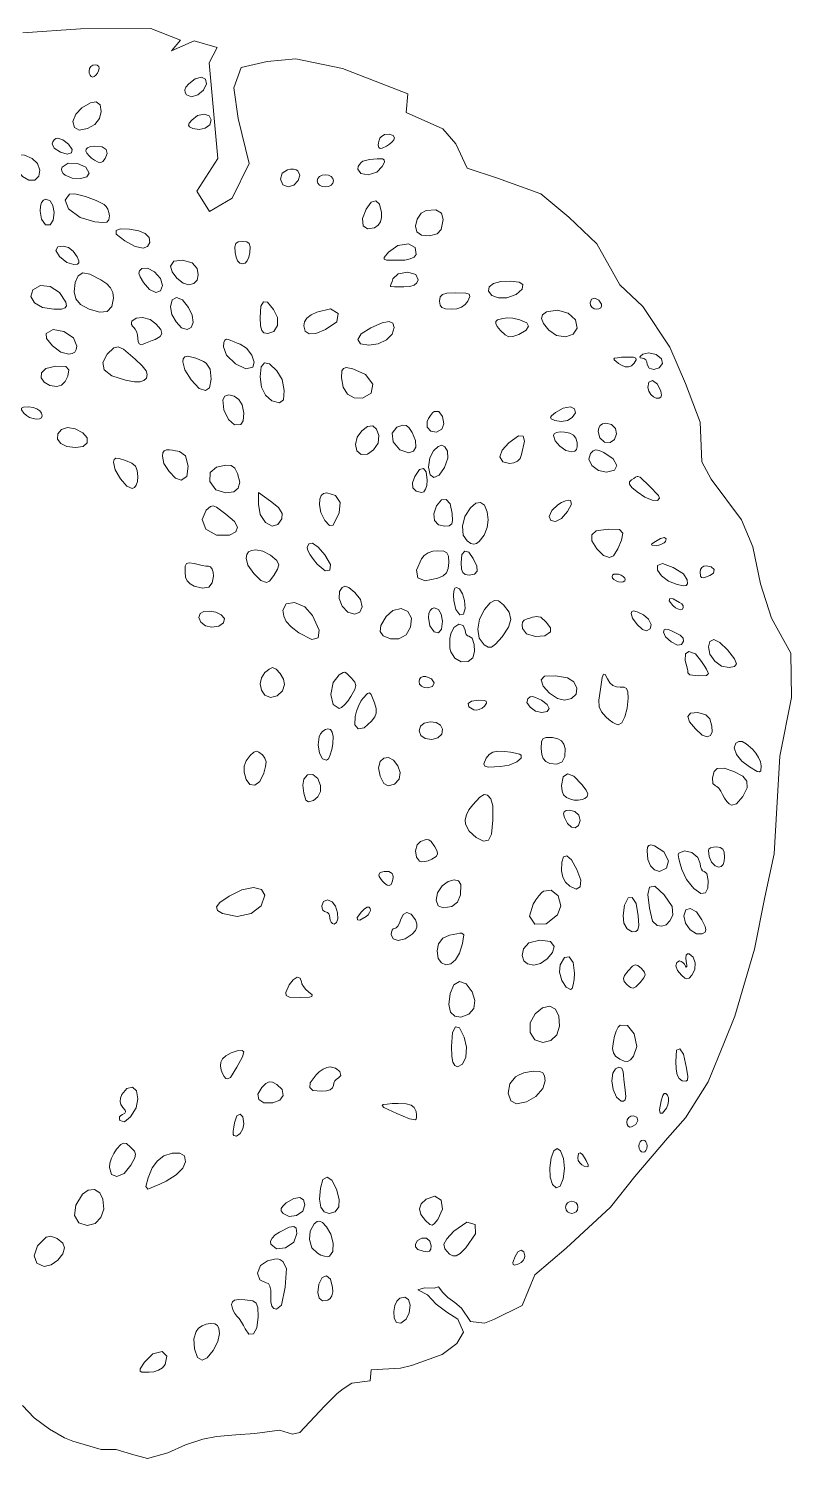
# Model space of a CAD drawing. Header units: millimetres. Extents: x -63086 to 144078, y -129912 to 13382.
# Drawn here: x 56628 to 57164, y -56155 to -55151 of the extents above; entities that cross this region are included whole.
import ezdxf

# ---------------------------------------------------------------- set-up
doc = ezdxf.new("R2010")
doc.units = ezdxf.units.MM
doc.layers.get('0').update_dxf_attribs({"lineweight": 0})
doc.layers.add('観葉植物', color=92, linetype='Continuous', lineweight=9)

# ---------------------------------------------------------------- blocks, each defined once
blk = doc.blocks.new('樹木平面（CAD素材.com）1adba2d6')
at = {"color": 0, "linetype": 'ByBlock', "lineweight": -2}
blk.add_lwpolyline([(-49.3, 513.3), (-8.7, 516), (40.5, 516.2), (61.4, 508.1), (55, 500.7), (71, 507.7), (87.1, 502.9), (81.6, 492.2), (87.6, 425.1), (72.8, 402), (81.8, 387.7), (97.8, 397.1), (109.7, 421.4), (101.9, 453), (98.8, 474.6), (104.1, 488.9), (122.2, 493.1), (142.3, 494.9), (175.2, 488.3), (220.9, 470.5), (219.8, 457.2), (245.6, 445.8), (254.8, 435.4), (262.7, 418.2), (283.9, 411.2), (314.3, 400.3), (334.1, 383.7), (353.6, 365), (369.8, 336.4), (385.9, 321.1), (404.9, 292.4), (416, 267), (426.3, 239.8), (427.5, 211.9), (433.9, 199.8), (455.3, 171.3), (463.3, 152.4), (468.6, 126.3), (476.4, 102.2), (489.8, 77.6), (490.3, 46.5), (482.1, 5.3), (478.3, -63.3), (471.7, -93.7), (464.3, -130.3), (450.5, -177.4), (443.4, -195.3), (431.9, -223.3), (415.9, -248.6), (403.3, -262.9), (380.4, -290), (363.3, -311.5), (332.1, -340.3), (310.2, -359), (301.2, -380.4), (281.8, -390.2), (274.8, -392.9), (265.1, -391.7), (258.7, -382.4), (253.9, -378.4), (249, -374.9), (245.7, -371.4), (242.6, -367.3), (239.5, -368.3), (232.8, -368.1), (228, -369.4), (234.8, -372.9), (240.8, -379.6), (248.5, -385.2), (256.1, -390.1), (260.1, -399.1), (255.5, -407.1), (245.1, -414.8), (223.5, -422.7), (215.9, -424.4), (195.3, -425.6), (194.6, -433.5), (181.6, -435.1), (175.5, -438.9), (171.3, -442.4), (162.6, -451.1), (145.2, -469.6), (140.1, -470.8), (131, -468.1), (113.5, -470.3), (100.3, -471.2), (86.6, -472.5), (77, -474.3), (64.9, -478.3), (52.5, -484), (38.3, -487.9), (26.9, -484.8), (16.3, -481.6), (5.8, -481.7), (-14.2, -475.7), (-20, -473.4), (-30.5, -467.4), (-41.4, -459.4), (-49.5, -450.6)], dxfattribs=at)
for points in [[(3.9, 486.5), (3.1, 484.9), (2, 483.5), (0.8, 482.5), (-0.3, 482.2), (-1.2, 482.5), (-2.1, 483.5), (-2.6, 484.9), (-2.8, 486.5), (-2.5, 488.1), (-1.6, 489.5), (-0.2, 490.5), (1.4, 490.8), (3, 490.5), (4, 489.6), (4.3, 488.3)], [(67.3, 477.5), (65.2, 475.2), (64.4, 473.2), (64.6, 471.4), (65.7, 469.7), (69.2, 468.3), (73.6, 469.6), (77.6, 473), (79.6, 477.5), (78.9, 480.7), (76.2, 482.1), (71.8, 480.9)], [(-7.9, 460.6), (-12.1, 456.2), (-14.1, 450.9), (-13.1, 446.8), (-9.8, 445), (-3.9, 446), (1.2, 448.8), (4.6, 453.1), (5.8, 458), (4.9, 462.6), (2.3, 464.7), (-1.8, 464.2)], [(69.3, 452), (67.4, 449.7), (67.1, 448.3), (67.8, 447.2), (70, 446.1), (74.5, 445.3), (78.8, 446.2), (81.9, 448.7), (83, 452.1), (81.5, 455), (78, 456.2), (73.3, 455.1)], [(202.2, 440.3), (201.4, 439.2), (200.8, 437.8), (200.4, 436.1), (200.3, 434.4), (200.6, 432.7), (201.5, 432), (203.1, 432.2), (206, 433.6), (208.2, 435), (210, 436.6), (211.3, 438.1), (211.7, 439.4), (210.7, 441.2), (208, 442.1), (204.7, 441.8)], [(-28.6, 435.2), (-27.2, 432.2), (-22.9, 429.4), (-18.1, 428), (-15.1, 429), (-14.7, 431.4), (-17.2, 435), (-21.1, 438.2), (-24.6, 439.3), (-26.1, 439), (-27.4, 438.1), (-28.3, 436.8)], [(-5, 430.2), (-4.3, 428.7), (-2.8, 426.9), (-1, 425.2), (1, 423.8), (3.5, 422.5), (5.4, 422.3), (7, 423), (8.5, 424.9), (10, 428.6), (9.3, 431.4), (6.4, 433.1), (1.1, 433.6), (-1.8, 433.4), (-3.8, 432.6), (-4.9, 431.6)], [(-54.3, 421.7), (-53.1, 416.8), (-49.6, 412.4), (-45.1, 409.8), (-40.8, 409.9), (-38, 412.6), (-37.3, 416.9), (-39.1, 421.6), (-42.7, 424.9), (-48.2, 427.4), (-51.6, 427.5), (-53.6, 425.7)], [(-21.6, 419), (-22.1, 417.6), (-21.8, 416), (-21, 414.5), (-19.6, 413.3), (-14.6, 411.2), (-8.9, 410.9), (-4.4, 412.1), (-2.8, 414.7), (-5, 418.9), (-10.8, 421.6), (-17.5, 421.8)], [(189.5, 423.1), (188.2, 422.3), (187, 420.9), (186.2, 419.3), (186, 417.6), (188, 414.4), (193.2, 413.6), (199.3, 415.4), (203.1, 419.3), (204.6, 422.5), (204.5, 424), (203.2, 424.7), (199.6, 424.8), (196.9, 424.6), (194, 424.2), (191.4, 423.7)], [(136.6, 417.1), (132.9, 414.7), (131.6, 410.5), (133.3, 406.6), (137, 405), (140.9, 406.2), (144, 409.5), (145.2, 413.4), (143.9, 416.4), (142.7, 417), (140.8, 417.4), (138.7, 417.4)], [(157.4, 409.3), (157.8, 407.6), (159, 406.2), (160.9, 405.3), (163.1, 405), (165.3, 405.3), (167.1, 406.2), (168.4, 407.6), (168.8, 409.3), (168.4, 410.9), (167.1, 412.3), (165.3, 413.2), (163.1, 413.6), (160.9, 413.2), (159, 412.3), (157.8, 410.9)], [(-37.1, 388.1), (-36.1, 382.3), (-33.3, 378.5), (-30.2, 378.5), (-28, 381.6), (-27.4, 387), (-28.2, 391.9), (-30.2, 395.2), (-33.1, 396.4), (-34.8, 395.8), (-36.1, 394.2), (-36.9, 391.6)], [(-16.6, 399.9), (-19.6, 395.7), (-17.3, 389.6), (-9.1, 383.5), (1.2, 380.5), (6.8, 380), (9.6, 380.4), (11, 381.9), (11.5, 384.8), (11.2, 387.1), (10.4, 389.4), (9.3, 391.3), (7.9, 392.6), (2.2, 395.6), (-5.4, 398.3), (-12.8, 400.1)], [(191.8, 389.5), (189.3, 382.8), (189.7, 377.7), (192.8, 375.5), (197.5, 376.4), (200.2, 378.3), (201.8, 380.6), (202.6, 383.5), (202.6, 387.1), (201.1, 393), (198.5, 395.3), (195.2, 394.3)], [(234, 388.5), (230.4, 386.5), (227.6, 382.3), (226.5, 377.5), (227.4, 373.5), (230.7, 371.2), (236.2, 370.8), (241.5, 372.2), (244.3, 375.2), (245.9, 382.1), (244.6, 386.7), (240.6, 389)], [(16.2, 374.4), (16.2, 371.9), (22.3, 367.3), (29.6, 363.3), (35.1, 362.1), (38.3, 363.2), (39.9, 366.1), (39.3, 369.6), (36.6, 372.4), (32.1, 374.3), (25.5, 375.4), (19, 375.6)], [(-24.8, 362.9), (-26, 360.4), (-23.5, 356.1), (-18.5, 352), (-13.5, 350.6), (-11, 350.9), (-9.9, 351.7), (-9.9, 353.2), (-11.2, 356), (-14, 359.9), (-17.3, 362.4), (-21, 363.4)], [(99.7, 358.9), (100.4, 355.7), (101.5, 353.2), (103.1, 351.6), (104.9, 351), (106.7, 351.6), (108.2, 353.2), (109.4, 355.7), (110.1, 358.9), (110.3, 363), (109.6, 365.2), (108, 366.4), (104.9, 366.8), (101.8, 366.4), (100.2, 365.2), (99.5, 363)], [(207.4, 359.2), (204.3, 355.5), (204.4, 354.2), (206.1, 353.6), (213.8, 353.5), (218.8, 353.7), (222.7, 354.5), (225.5, 355.8), (226.9, 357.5), (226.2, 362.4), (221.4, 365), (213.9, 363.8)], [(54.4, 349.4), (55.5, 345.3), (58.9, 340.9), (63.3, 337.5), (67.3, 336.3), (70.7, 337.2), (73, 339.5), (73.8, 343.2), (73, 347.8), (69.5, 351.8), (62.9, 353.7), (56.7, 352.8)], [(-12.5, 338), (-13.3, 331.4), (-12.1, 326.4), (-8.7, 322.4), (-2.7, 319.1), (4.7, 317), (10, 317.6), (13.2, 321), (14.3, 326.9), (13.8, 331), (12.3, 334.2), (9.7, 337.1), (5.5, 339.9), (-2.3, 343.8), (-7.2, 344.6), (-10.4, 342.7)], [(34.2, 347.7), (32.7, 346.2), (32.2, 344.4), (33, 341.9), (35.4, 338), (39.6, 333), (44.1, 330.8), (47.3, 332), (48.7, 335.7), (47.3, 340.7), (43.2, 345.3), (38.3, 348.1)], [(210.6, 340.4), (209.9, 338.6), (209.4, 337), (208.9, 335.7), (208.8, 335.3), (209.1, 335.1), (211.6, 334.9), (214.5, 334.8), (218.1, 334.8), (222.4, 335.1), (225.4, 336.1), (227.3, 337.6), (228.3, 339.9), (226.6, 343.6), (220.9, 345.1), (214.2, 344)], [(-42.3, 332.7), (-43.6, 328.2), (-41.2, 323.7), (-35.4, 320.3), (-27.6, 319.2), (-22.1, 319.3), (-19.6, 320.1), (-18.7, 321.6), (-19.2, 324.2), (-23.5, 330.9), (-30, 335.1), (-36.9, 335.8)], [(281.1, 337.3), (278.2, 334.9), (277.7, 331.8), (280.1, 328.8), (284.6, 327.1), (290.6, 327.2), (297, 329.6), (301.4, 333.2), (301.7, 336.5), (299.2, 338.2), (293, 338.9), (286.4, 338.6)], [(54.4, 320.8), (55.4, 315.5), (58.3, 310.2), (62.2, 306.2), (66.1, 304.9), (69, 306.3), (70.4, 309.9), (69.7, 315), (67.1, 320.4), (62.7, 325.8), (58.5, 327.5), (55.5, 325.7)], [(117.3, 313.4), (117.5, 307.4), (118.4, 304.2), (120, 302.6), (122.7, 302), (126.9, 303.6), (129.4, 307.7), (129.4, 313.4), (126.8, 319), (122.6, 324), (119.7, 324.3), (117.8, 321.4)], [(243.2, 324.9), (243.6, 322.1), (244.9, 320.4), (247.4, 319.4), (251.6, 319.2), (255.5, 319.5), (258.8, 320.6), (261.3, 322.4), (263.2, 324.9), (264.6, 328.2), (264, 329.7), (261.7, 330.5), (254.7, 330.6), (248.5, 330.4), (245.3, 329.5), (243.7, 327.8)], [(356.9, 322.6), (357, 321.3), (356.4, 320.2), (355.2, 319.4), (353.5, 319.2), (351.8, 319.5), (350.3, 320.5), (349.3, 322), (349, 323.7), (350, 326.2), (352.3, 327), (355.1, 325.6)], [(27.3, 310.8), (26.9, 309.6), (27, 308.4), (27.6, 307.2), (28.6, 306.3), (29.7, 305.2), (30.6, 303.4), (31.3, 301.1), (31.5, 298.7), (31.7, 296.4), (32.5, 294.9), (33.6, 294.3), (35.1, 294.6), (36.8, 295.4), (39.1, 296.3), (41.5, 297.2), (43.7, 298), (47.2, 299.9), (48.4, 302.1), (47.5, 305), (44.2, 309), (40, 311.9), (34.8, 313.3), (30.2, 312.9)], [(157.2, 317.2), (153.1, 315.2), (150.2, 312.8), (148.5, 310.3), (147.9, 307.5), (149, 303.7), (151.7, 301.9), (156.4, 302.2), (163.3, 304.9), (171.2, 310.4), (172.1, 316.2), (166.8, 319.4)], [(284, 311.6), (282.8, 310.5), (282.7, 309.1), (283.7, 307), (286.1, 304.2), (289.4, 301.1), (292, 299.8), (294.8, 300), (298.9, 301.5), (304.2, 304.4), (305.8, 307.2), (304.5, 309.7), (299.7, 311.6), (294.7, 312.8), (291, 313.1), (287.6, 312.7)], [(318.3, 317.3), (315.6, 315.3), (314.9, 312.7), (316.3, 309.1), (320.1, 304.5), (325.5, 300.8), (331.9, 299.7), (337.2, 301.6), (339.9, 305.8), (338.8, 311.7), (333.6, 316.4), (326, 318.5)], [(-32.8, 302.1), (-32.7, 298.5), (-28.4, 293.4), (-22.5, 289.1), (-17.1, 287.7), (-14.6, 288.1), (-12.8, 289.1), (-11.8, 290.9), (-11.4, 293.3), (-13.8, 299.1), (-20.5, 303.6), (-28, 304.9)], [(195, 306), (188.3, 301.8), (186, 297.8), (187.7, 294.9), (193.6, 293.9), (200.2, 294.9), (206.1, 297.7), (210.1, 301.7), (211.5, 306.3), (210.4, 309.3), (207.8, 310.6), (203, 309.6)], [(9.9, 287.5), (6.8, 281.8), (7.8, 276.6), (13.1, 272.4), (22.8, 269.4), (29, 268.2), (32.9, 268.1), (35.6, 269), (37.5, 270.8), (38.1, 273.2), (37.2, 276), (34.5, 279.5), (29.6, 284.1), (21.4, 291.1), (17.7, 292.8), (14.5, 292)], [(91.6, 292.8), (93.7, 286.9), (100.1, 280.9), (107.3, 277.3), (112.1, 278.5), (113.2, 281.9), (111.4, 286.9), (107.7, 291.8), (103.2, 294.7), (101.2, 295.4), (99, 296.3), (96.8, 297.2), (95.1, 298), (93.6, 298.2), (92.5, 297.5), (91.8, 295.7)], [(63, 282.1), (64.4, 276.5), (69, 269.5), (74.5, 263.6), (78.9, 262), (81.8, 264), (83, 270.1), (82.2, 277), (79.4, 281.2), (77.6, 282.4), (75, 283.7), (72.1, 284.8), (69.4, 285.6), (66.3, 286.1), (64.4, 285.7), (63.3, 284.4)], [(117.3, 271.6), (118.3, 264.5), (121.2, 258.7), (125.5, 254.9), (130.9, 253.5), (133.8, 255.6), (134.3, 262), (132.7, 269.7), (129.1, 275.8), (123.9, 280.9), (120.3, 281.5), (118, 278.8)], [(365.6, 284.2), (365.9, 283.5), (367.2, 282.4), (368.9, 281.1), (371, 279.9), (373.7, 278.8), (376, 278.6), (378, 279.4), (379.9, 281.3), (381.4, 283.5), (381.2, 284.7), (379.4, 285.4), (374.5, 285.5), (371.1, 285.4), (368.2, 285.1), (366, 284.7)], [(386, 287.5), (384.3, 286.3), (383.8, 285.6), (384.1, 285.1), (385.5, 284.9), (386.8, 284.5), (388, 283.5), (388.8, 282.1), (389, 280.3), (390.4, 277.7), (393.7, 276.8), (397.5, 278.1), (399.7, 281.1), (399.1, 284.4), (395.4, 287.3), (390.3, 288.6)], [(-36.2, 274.5), (-36.3, 271), (-34.3, 267.9), (-30.4, 265.7), (-25.3, 264.9), (-22.2, 265.8), (-19.6, 268.3), (-17.8, 272.1), (-17.1, 276.5), (-19.2, 279), (-26, 279.1), (-33.1, 277.6)], [(174.5, 270.9), (175.6, 264.4), (178.6, 259.6), (183.3, 257), (189.3, 256.7), (195.3, 260.2), (196.4, 266.5), (191.4, 273.3), (182.4, 277.4), (177.8, 278.2), (175.8, 277.6), (174.7, 275.8)], [(389.6, 264.1), (390.3, 261.6), (391.6, 259.3), (393.4, 257.6), (395.3, 256.8), (397.4, 256.7), (398.6, 257.4), (399, 258.9), (398.6, 261.6), (396.3, 266.6), (392.8, 269.1), (390.2, 268)], [(91.2, 255.5), (91.9, 248.4), (95, 241.8), (99.4, 237.9), (103.7, 238.1), (105.5, 240.8), (105.8, 246.2), (104.7, 251.9), (102.4, 255.7), (99, 258.1), (95.3, 259), (92.5, 258)], [(-48.6, 246.2), (-46.8, 244.6), (-44.5, 243.2), (-42, 242.3), (-39.7, 241.9), (-37.5, 242.2), (-36.2, 243), (-35.7, 244.4), (-36.1, 246.2), (-37.3, 247.9), (-39.4, 249.3), (-42.1, 250.2), (-45, 250.5), (-48.9, 250.4), (-50.2, 249.7), (-50.3, 248.6)], [(239.6, 247.4), (238.3, 246.3), (236.9, 244.5), (235.6, 242.4), (234.7, 240.3), (234.6, 236.4), (237.1, 233.5), (241.1, 232.9), (244.8, 234.9), (246.4, 238.6), (245.3, 243.8), (242.7, 247.3)], [(324.8, 246.7), (321.8, 244.4), (321.2, 243.2), (321.7, 242.2), (324.3, 241.1), (328.7, 240.2), (333, 240.9), (336.5, 243.1), (338.7, 246.4), (338.1, 249.2), (335.2, 250.5), (330.1, 249.6)], [(-24.8, 231.6), (-24.9, 228), (-22.7, 224.8), (-18.3, 222.7), (-12.3, 222), (-7, 222.8), (-4.1, 225.4), (-4.2, 228.9), (-7.2, 232.4), (-12.6, 235.2), (-17.9, 236), (-22.2, 234.8)], [(188.7, 233.8), (185.4, 229.3), (184.2, 224.2), (185.3, 219.8), (188.3, 217.2), (192.6, 217.3), (197, 220.3), (200.1, 225.2), (200.6, 230.5), (199.1, 235), (196.4, 237.2), (192.8, 236.8)], [(213.4, 236.3), (209.9, 232.2), (210.7, 226), (215.3, 220.3), (221.8, 218.2), (225.1, 219.4), (226.7, 222.3), (226.4, 226.9), (224, 232.7), (221.8, 236.1), (219.9, 237.6), (217.4, 237.7)], [(323.3, 230.5), (324.4, 226.8), (327.7, 223), (332, 220), (336.1, 219.1), (338.2, 219.5), (339.5, 220.6), (340, 222.6), (339.9, 225.5), (339, 228.5), (337.4, 230.6), (334.8, 232), (331.1, 232.8), (328, 233), (325.5, 232.5), (323.8, 231.7)], [(354.7, 233.3), (355.9, 228.9), (359.2, 225.9), (363.1, 225.5), (366.2, 227.7), (367.5, 231.6), (366.8, 235.4), (364.1, 238.1), (360.1, 239.1), (357.8, 238.7), (356.1, 237.6), (355.1, 235.8)], [(239.1, 219.6), (236.5, 214.8), (235.6, 208.3), (236.6, 202.9), (239.3, 201), (243.1, 202.7), (246.8, 208.1), (249.2, 214.5), (248.9, 219.4), (247.1, 222.5), (245, 223.6), (242.4, 222.7)], [(292, 225.3), (287.2, 220.1), (285.7, 215.4), (287.6, 212.1), (292.4, 210.8), (295.5, 211.2), (298, 212.4), (299.8, 214.4), (300.9, 217.2), (303, 226.6), (301.9, 230), (298.8, 230.3)], [(14.3, 211.7), (15.5, 206.4), (19.2, 200.1), (23.8, 194.8), (27.5, 193.3), (29.2, 193.9), (30.4, 195.5), (31.2, 198.1), (31.5, 201.6), (31.1, 205.9), (29.8, 208.9), (27.3, 211), (22.9, 212.9), (18.3, 214.3), (16, 214.5), (14.8, 213.6)], [(48.7, 216), (49.8, 210.9), (53.4, 205.1), (57.9, 200.5), (61.9, 199), (65.8, 201.7), (66.9, 208.9), (65, 216.2), (60.7, 219.3), (59.6, 219.4), (57.8, 219.7), (55.7, 220.1), (53.7, 220.4), (51.5, 220.5), (49.9, 219.8), (49, 218.3)], [(349.2, 217.9), (348.2, 213.9), (350.3, 209.5), (354.9, 206), (360.5, 204.8), (366, 206.1), (367.8, 209.4), (365.2, 214), (358.6, 218.6), (355.4, 220), (353.1, 220.3), (351.1, 219.6)], [(86.8, 208.2), (82.2, 204.4), (81.9, 198.2), (86.3, 192.4), (93.2, 190.1), (98.8, 191), (102, 193.5), (103, 197.7), (101.5, 203.7), (99.5, 207.5), (97, 209.3), (93.2, 209.6)], [(234.6, 199), (234.3, 195.3), (233.5, 192.7), (232.2, 191), (230.5, 190.4), (226.8, 191.3), (224.6, 193.7), (224.3, 197.3), (226, 201.8), (229.2, 206.5), (232, 207.3), (234, 205)], [(378.1, 199.4), (376.7, 197.9), (376.7, 196.2), (378.3, 194), (382, 190.8), (387.5, 187.2), (392.6, 185.1), (396.2, 184.9), (397.6, 186.5), (396.9, 188.4), (390.6, 194.8), (384.1, 201.2), (382.5, 201.8), (382.1, 201.7), (380.9, 201.1), (379.6, 200.3)], [(79.5, 178.1), (76.7, 171.5), (79.3, 164.8), (86.6, 160.5), (95.8, 160.6), (100.2, 162.8), (101.4, 166), (99.3, 170.2), (93.3, 175.3), (86.7, 180.1), (84.3, 181.1), (82.4, 180.7)], [(116.1, 182.2), (117.4, 175.1), (121.1, 169.3), (125.7, 166.7), (129.8, 167.9), (132.5, 171.9), (132.7, 175.7), (130.2, 179.8), (124.7, 184.4), (116.1, 190.5)], [(159, 181.9), (159.9, 176.5), (162.8, 170.8), (166.1, 167.2), (168.5, 167.6), (172.9, 176.1), (173.5, 183.4), (170.3, 188.3), (164.1, 190.1), (161.7, 189.7), (160.1, 188.3), (159.2, 185.8)], [(241.2, 181), (239.3, 175.4), (239.7, 170.8), (242.5, 167.8), (247.1, 166.7), (250.1, 167.1), (251.8, 168.4), (252.4, 170.9), (252.2, 175.8), (250.7, 182.5), (248, 185.6), (244.6, 185.2)], [(265, 179.7), (261.1, 173.6), (259.3, 166.7), (259.8, 160.5), (262.6, 156.4), (265.3, 154.7), (267.3, 154.2), (269.2, 154.6), (271.1, 156.1), (274.5, 160.6), (276.6, 165.8), (277.4, 171.3), (276.7, 176.9), (274.8, 181.5), (272.1, 183.5), (268.7, 182.9)], [(326.4, 181.8), (322.1, 177.9), (320.2, 173.6), (321.3, 170.8), (324.6, 170.1), (328.9, 172.2), (333.2, 177.1), (336, 182.2), (335.2, 184.8), (333.9, 185), (331.6, 184.5), (329, 183.4)], [(350.1, 160.7), (350.3, 156.5), (353.6, 150.9), (358.3, 146.2), (362.6, 144.7), (365.3, 146), (368.5, 151), (371.1, 156.9), (371.9, 162), (369.7, 164.5), (361.7, 164.7), (353.3, 163.5)], [(150.4, 151.9), (150.9, 149.7), (152.4, 146.6), (154.7, 143.3), (157.3, 140.1), (162.9, 135.4), (166.3, 135.9), (166.8, 139.9), (162.7, 146.6), (158.1, 152.1), (154.1, 154.9), (151.6, 154.5)], [(394.8, 156.1), (392.4, 154.5), (392.1, 153.8), (392.6, 153.4), (395.3, 153.3), (397.3, 153.5), (399.2, 154.1), (400.9, 155), (401.9, 156.1), (402.3, 158), (401.3, 158.8), (398.5, 158.2)], [(64.6, 134.6), (65, 131.1), (66.1, 128.3), (68.1, 126.2), (71, 124.6), (76.9, 123.2), (81.2, 124), (83.7, 126.9), (84.6, 131.8), (84.3, 134.4), (83.6, 136.7), (82.4, 138.2), (81, 138.7), (79.2, 138.8), (76.6, 139.2), (73.7, 139.8), (71, 140.5), (67.5, 141.1), (65.7, 140.5), (64.8, 138.7)], [(107.5, 144.4), (108.7, 139.5), (112.8, 133.6), (117.7, 128.7), (121.7, 127.2), (123.9, 128.2), (127, 132.1), (129.6, 136.5), (130.4, 139.7), (129.1, 142.8), (124.7, 146.4), (119.3, 149.2), (114.4, 150.1), (111.2, 149.8), (109.1, 148.8), (107.9, 147)], [(230.5, 143.9), (227, 135.9), (228.1, 130.6), (233.2, 128.5), (242, 130.2), (245.9, 132), (248.2, 134.1), (249.4, 137), (249.8, 141.2), (249.5, 145.8), (248.4, 148.1), (246.2, 149.2), (241.9, 149.5), (238.5, 149.2), (235.2, 148), (232.5, 146.2)], [(258.4, 141), (258.7, 136.7), (259.6, 134.2), (261.3, 132.8), (264.1, 132.4), (267.8, 133.1), (269.6, 135.1), (269.4, 138.6), (266.9, 144), (263.8, 148.5), (261, 149.2), (259, 146.9)], [(396.4, 139.3), (396.2, 136), (399.1, 131.9), (404.1, 128.2), (410.1, 125.9), (414.5, 125), (416.5, 125.2), (417.4, 126.4), (417.2, 129.1), (414.5, 133.4), (407.3, 137.8), (399.8, 140.7)], [(364.7, 130.4), (365.7, 129.3), (367.2, 128.4), (369, 127.7), (370.8, 127.5), (372.3, 127.7), (373.3, 128.4), (373.6, 129.3), (373.3, 130.4), (372.3, 131.5), (370.8, 132.4), (369, 133), (367.3, 133.2), (365.7, 133), (364.7, 132.4), (364.4, 131.5)], [(426.2, 134.7), (426.4, 131.7), (427.3, 130.7), (428.9, 130.6), (433.1, 132.1), (435.6, 133.9), (436, 136.3), (434, 138.3), (430.4, 139), (428.8, 138.6), (427.4, 137.7), (426.5, 136.3)], [(173.1, 120.9), (172.7, 116), (175, 110.6), (179, 106.4), (183.5, 105), (187.3, 106.5), (189, 110.2), (187.8, 115.3), (183.9, 120.2), (179.6, 123.7), (176.8, 124.7), (174.8, 123.8)], [(253.2, 114.7), (254.7, 108.4), (257.6, 104.6), (260.1, 105.1), (261.3, 109), (260.8, 114.5), (259.4, 119.4), (257.4, 122.7), (255.1, 123.8), (254.1, 123.2), (253.4, 121.1), (253.1, 118.2)], [(133.3, 107.9), (133.9, 103.5), (135.7, 99.8), (139, 96.2), (144.6, 92), (153.5, 87.2), (158, 88.4), (158.8, 93.8), (154, 104.1), (148.6, 110.1), (141.4, 113.2), (135.7, 112.2)], [(274.9, 108.2), (271.3, 101.5), (270.1, 94.5), (271.2, 88.1), (274.5, 83.5), (277.3, 81.8), (279.8, 81.9), (282.5, 83.9), (287.2, 89.2), (291.8, 95.8), (293.4, 101.2), (292.2, 106.3), (288.1, 111.6), (284.6, 114.3), (281.8, 114.7), (278.8, 113)], [(407, 111.2), (409, 109.5), (411, 108.5), (412.7, 108.1), (413.9, 108.5), (414.4, 109.6), (414.2, 110.8), (413.3, 112.2), (411.8, 113.3), (407.3, 115.8), (404.9, 115.9), (404.4, 114.4)], [(75.3, 105.5), (74.2, 102.6), (75.6, 99.3), (79, 96.7), (83.3, 95.8), (88.4, 96.5), (91.7, 98.9), (92.2, 101.9), (90, 104.6), (86.2, 106.3), (81.8, 107.1), (77.8, 106.8)], [(205.8, 103.3), (202.1, 97.1), (201.6, 92.8), (203.7, 89.8), (208.8, 87.7), (214.8, 87.7), (219.9, 90.6), (223, 95.8), (223.5, 102.3), (221.1, 106.9), (216.3, 108.9), (210.5, 107.6)], [(235.5, 102.7), (236.5, 96.8), (239.4, 92.5), (242.5, 91.9), (244.6, 94.4), (245.3, 100), (244.5, 104.9), (242.5, 108.3), (239.6, 109.5), (238, 109), (236.7, 107.6), (235.8, 105.4)], [(304.7, 101.8), (302.8, 100.9), (301.6, 99.5), (301.2, 97.5), (301.5, 95), (304.4, 91.3), (310.6, 89.4), (317.1, 89.8), (321.1, 92.7), (321.2, 95.5), (318.2, 99.5), (314.3, 102.8), (311, 103.4), (310.1, 103.2), (308.5, 102.8), (306.6, 102.3)], [(377.7, 105.4), (378.7, 102.1), (382, 97.8), (385.8, 94.2), (388.6, 93.2), (391.2, 94.6), (391.8, 97.7), (389.9, 101.6), (386.4, 104.5), (382.1, 106.7), (379.5, 107.4), (378.2, 106.8)], [(251.1, 91.1), (250.5, 88), (250.4, 84.6), (250.5, 81.2), (251.1, 78.5), (253.9, 74.1), (258.5, 71.6), (263.3, 71.7), (266.6, 74.4), (267.9, 78.7), (267.7, 83.8), (266.2, 88.1), (263.8, 89.5), (262.8, 89.8), (262, 90.7), (261.5, 92.1), (261.3, 93.8), (259.9, 97.1), (256.9, 97.9), (253.3, 95.6)], [(400.5, 92.4), (401.8, 89.1), (405.8, 85.6), (410.4, 83.2), (413.1, 83.8), (414.5, 86.1), (414.2, 88.2), (412.1, 90.3), (407.6, 92.7), (404, 94.2), (402, 94.5), (400.9, 93.9)], [(432, 82), (433.1, 76.8), (436.5, 72.1), (441.3, 68.6), (446.5, 67.5), (450.4, 68.2), (451.7, 70.2), (450.3, 73.7), (445.4, 79.9), (440.1, 85.2), (435.8, 87.2), (433.1, 85.9)], [(415.8, 72.5), (416.5, 69.8), (417.1, 67.3), (417.5, 65.1), (417.6, 63.9), (418.9, 62.3), (424.8, 61.8), (430.6, 61.9), (432, 63.3), (431.7, 64.2), (430.6, 66.4), (429.1, 69), (427.3, 71.8), (422.9, 77.1), (418.4, 78.9), (415.9, 77.1)], [(120.7, 64), (118.3, 60.4), (117.4, 56.1), (118.2, 51.7), (120.6, 48.1), (124.5, 46.5), (129.2, 47.7), (133.1, 51.1), (134.5, 55.5), (133.7, 59.3), (131.5, 63.3), (128.6, 66.5), (125.9, 67.5), (125, 67.2), (123.7, 66.4), (122.2, 65.3)], [(172.8, 62.4), (168.5, 57.1), (167, 48.7), (168.6, 41.5), (172.8, 38.8), (174.4, 39.4), (176.6, 41.3), (178.9, 44), (181.1, 47.2), (183.8, 52.2), (184.5, 54.9), (183.9, 57.2), (181.5, 60.1), (178, 63.5), (176.7, 64.2), (175.5, 64.1)], [(228.9, 57.7), (229.3, 55.9), (230.5, 54.4), (232.4, 53.5), (234.8, 53.2), (238.4, 54.2), (239.5, 56.7), (237.7, 59.5), (233.6, 61.2), (231.7, 61.3), (230.2, 60.6), (229.2, 59.4)], [(314.7, 58.9), (316.1, 54.5), (320.5, 49.6), (326.1, 45.8), (331.1, 44.6), (336, 45.7), (339.1, 48.8), (339.7, 53.1), (337.5, 57.5), (333, 60.3), (324.6, 61.6), (316.9, 61.4)], [(356.2, 52.3), (355.2, 44.5), (355.4, 39.9), (356.9, 36.5), (360, 33), (362.4, 30.8), (365, 29), (367.2, 27.7), (368.6, 27.4), (371.2, 28.7), (373.4, 32.9), (375, 38.9), (375.6, 46), (375.4, 50.5), (374.6, 52.8), (372.9, 53.8), (370, 53.8), (367.4, 53.9), (365, 54.9), (362.9, 56.8), (361.3, 59.5), (359.5, 62.7), (358.4, 62.8), (357.5, 60.6)], [(189.5, 45.9), (188, 43.8), (186.4, 40.5), (185, 36.8), (184.1, 33.2), (183.9, 27.2), (186.2, 24.5), (190.3, 25.2), (195.6, 29.9), (197.9, 32.9), (198.8, 35.6), (198.7, 38.7), (197.6, 42.7), (195.3, 48.5), (194.1, 49.7), (192.7, 49.4)], [(274.8, 40.5), (273.2, 39), (271.2, 38), (269.1, 37.6), (267.3, 37.9), (263.9, 39.9), (263.4, 42.2), (265.8, 44), (270.7, 44.6), (274.7, 44.4), (276.1, 43.8), (276.3, 42.6)], [(305.2, 45.5), (304.6, 42.9), (306.8, 39.7), (310.7, 36.9), (315, 36), (318.8, 36.7), (320.2, 38.8), (318.9, 41.6), (314.9, 44.5), (310.6, 46.6), (308.5, 47.2), (306.9, 46.9)], [(417.7, 33.2), (418.8, 29.4), (422.9, 24.4), (427.6, 20), (431.2, 18.8), (433.4, 19.8), (434.6, 22.4), (434.5, 26.4), (433.1, 31.5), (430.3, 34.4), (424.7, 35.9), (419.5, 35.5)], [(158.8, 18.8), (158, 13.2), (158.9, 7.3), (161.2, 3.3), (164, 2.4), (165.4, 3.5), (166.6, 6.3), (167.7, 9.9), (168.3, 14), (168.5, 19.1), (168, 22.2), (166.8, 23.9), (164.9, 24.5), (163.1, 24.1), (161.3, 22.9), (159.8, 21)], [(232.4, 28.4), (229.8, 26.3), (229, 23.1), (230.2, 19.9), (233.2, 17.8), (237.8, 17), (242.1, 18.1), (244.8, 20.7), (245.4, 24.2), (243.9, 27.1), (240.9, 29), (236.8, 29.5)], [(314.7, 10.6), (315, 6.5), (316.1, 3.6), (317.9, 1.5), (320.7, 0.1), (325.7, -0.4), (329.3, 1.2), (331.3, 5), (331.4, 10.6), (330.5, 13.8), (328.9, 16.1), (326.3, 17.5), (322.5, 18.3), (318.1, 18.5), (316, 17.6), (314.9, 15.5)], [(451.3, 14.4), (450.2, 11.1), (451.8, 6.5), (455.5, 1.7), (460.8, -2.3), (466.2, -5.4), (468, -5.8), (468.9, -4.9), (469.1, -1.5), (468.7, 1.2), (467.3, 4.3), (465.3, 7.5), (462.9, 10.1), (458.5, 13.9), (455.7, 15.5), (453.4, 15.6)], [(110.4, 5.8), (107.5, 2.1), (106.1, -1.7), (106.2, -5.9), (107.6, -11), (110.2, -14.6), (113.5, -15.1), (117, -12.4), (119.8, -6.7), (121.2, -2), (121.5, 1.2), (120.7, 3.8), (118.9, 6.2), (116.5, 8.2), (114.8, 8.7), (113, 8.1)], [(201.6, 1.5), (200.5, -2.8), (201.6, -8.7), (204.1, -13.9), (207.1, -15.5), (211.7, -14.3), (214.9, -10.9), (215.7, -6.3), (214, -1.4), (210.9, 2.4), (207.4, 4.3), (204.2, 3.9)], [(276.1, 3.8), (274.4, -0.1), (275.1, -1.8), (277.7, -2.5), (286.1, -2), (292.2, -1), (297.6, 1.2), (300.6, 3.8), (300.5, 6), (299.4, 6.7), (296.5, 7.4), (293, 8.1), (289.1, 8.6), (284.1, 8.8), (280.7, 8.1), (278.2, 6.5)], [(147.9, -10.8), (147.2, -15), (147.9, -20.6), (149.3, -25.6), (151.3, -26.9), (154.9, -25.9), (157.8, -23.2), (159.6, -19.5), (159.8, -15.2), (157.9, -10.5), (154.3, -7.7), (150.5, -7.9)], [(329, -15.2), (329.3, -19.2), (330.4, -21.9), (332.3, -23.8), (335.2, -25), (337.9, -25.5), (340.7, -25.5), (343.4, -25.2), (345.3, -24.5), (346.9, -23), (347.3, -21.2), (346.2, -18.7), (343.2, -14.6), (337.6, -8.7), (333.1, -7.1), (330, -9.3)], [(438.3, -3.4), (436, -5.5), (434.9, -9.9), (435.1, -14), (437, -15.5), (438, -15.9), (439.4, -17.3), (440.8, -19.4), (442, -21.7), (443.3, -24.2), (445, -26.5), (446.7, -28.2), (448.2, -29.1), (451.8, -28.2), (456.1, -23.1), (459.2, -16.9), (459.1, -12.2), (456.3, -8.7), (450, -5.4), (443.1, -3.1)], [(266.6, -28.9), (263.9, -32.5), (262.1, -36), (261.3, -39.4), (261.5, -42.4), (264, -47.4), (269, -51.9), (274.2, -54.5), (277.7, -53.6), (279.7, -49.5), (280.7, -39.6), (280.8, -29.6), (279.3, -24.7), (276.9, -22.1), (274.6, -21.7), (271.5, -23.6)], [(331, -37.7), (333.2, -41.9), (335.9, -44.6), (338.6, -45), (340.8, -43.5), (341.9, -39.8), (341, -36.2), (338.3, -33.6), (334.5, -32.7), (332.1, -32.9), (330.8, -33.8), (330.4, -35.3)], [(230, -54.6), (227.6, -57), (226.5, -61.2), (227.1, -65.7), (229.2, -68.4), (230.7, -68.9), (232.9, -68.7), (235.4, -68.1), (237.8, -67.1), (240.8, -65.2), (241.9, -63.5), (241.7, -61.5), (240, -58.4), (237.5, -54.7), (235.8, -53.4), (233.8, -53.3)], [(389, -61.1), (389.6, -67.2), (391.3, -71.7), (394.1, -74.5), (397.6, -75.6), (402.7, -73.3), (404.1, -68.2), (400.8, -61.9), (394.1, -57.6), (391.7, -57), (390.2, -57.4), (389.3, -58.7)], [(432, -61), (432.5, -65.2), (434.3, -69.1), (436.7, -71.8), (439.4, -72.7), (441, -72.2), (442.3, -70.7), (443.1, -68.4), (443.4, -65.6), (443.1, -62.2), (442.1, -60), (440.3, -58.8), (437.7, -58.4), (435.5, -58.6), (433.6, -59.2), (432.4, -60)], [(329.1, -69.2), (329, -75.2), (329.8, -79.7), (331.7, -83.1), (334.7, -86), (339.3, -88), (342.1, -86.5), (342.4, -81.7), (339.7, -74.3), (336, -67.6), (332.7, -64.6), (330.3, -65.3)], [(411.3, -62.8), (410.9, -63.9), (411.3, -66.8), (412.1, -70.4), (413.3, -74.4), (416.7, -81.4), (421.7, -87.6), (426.8, -91.2), (430.1, -90.7), (431.7, -87.5), (431.9, -82), (431, -77), (429.1, -75.6), (428, -75.2), (427.1, -74), (426.4, -72.2), (426.2, -70.2), (424.7, -65.8), (420.4, -62.4), (415.3, -61.2)], [(200.6, -78), (200.9, -79.2), (201.8, -80.7), (203.1, -82.3), (204.6, -83.8), (206.6, -85.2), (208, -85.5), (209.2, -84.8), (210.1, -83), (210.6, -81.3), (210.7, -79.6), (210.5, -78.1), (210, -77.2), (207.6, -75.8), (204.3, -75.6), (201.6, -76.4)], [(95.5, -93), (89.1, -97.5), (86.7, -100.6), (87.3, -103.1), (90.8, -105.2), (101.1, -107.2), (111, -105.2), (118, -99.9), (120.6, -92.4), (118.3, -88.4), (112.6, -87), (104.4, -88.5)], [(245.2, -85.8), (241.9, -90.6), (240.8, -95.9), (242.3, -99.8), (245.8, -101.3), (251.8, -100.2), (255.9, -97.2), (258.1, -92.1), (258.2, -84.9), (256.7, -82.3), (253.6, -81.5), (249.4, -82.7)], [(316.2, -89.5), (314.9, -90.6), (313, -92.9), (310.9, -95.7), (308.9, -98.6), (306.5, -107.1), (310.1, -112.6), (318.1, -112.4), (326.2, -106.1), (328.4, -99.8), (326.5, -92.8), (321.6, -88.8)], [(390.7, -86.6), (389.4, -91.9), (390.6, -101.4), (392.9, -110.5), (396, -113.7), (399.3, -114.1), (402.3, -113.1), (405, -110.4), (407.1, -106.3), (406.6, -100.4), (401, -92.1), (394.5, -85.9)], [(160.6, -99.8), (160.8, -101.4), (161.4, -102.8), (162.4, -103.8), (164.5, -104.4), (165.5, -105.4), (166.1, -106.7), (166.5, -110), (167.2, -111.4), (168.1, -112.3), (169.2, -112.7), (171, -111.6), (171.9, -108.9), (171.7, -104.8), (170.3, -100), (168, -96.9), (164.6, -95.6), (161.8, -96.8)], [(373.2, -99.4), (372.1, -106.5), (372.7, -112.1), (374.9, -116), (378.5, -118), (381.2, -117.9), (382.6, -116.6), (383.1, -113.6), (382.8, -106.8), (381.4, -98.2), (378.6, -93.9), (375.6, -94.3)], [(188.6, -104.1), (185.5, -108), (185.7, -109.6), (187.3, -109.9), (191.8, -107.4), (193.2, -106.2), (194.2, -104.6), (194.7, -103), (194.6, -101.6), (193.8, -100.8), (192.4, -100.8), (190.7, -102)], [(215.8, -109.9), (215.1, -112.1), (214, -114), (212.9, -115.2), (211.8, -115.7), (210.8, -116), (210, -116.9), (209.5, -118.3), (209.3, -119.9), (210.7, -122.9), (214.2, -124.1), (219.1, -122.9), (224, -119.6), (226.3, -117.1), (227.4, -114.8), (227.4, -112.4), (226.3, -109.6), (223.4, -105.6), (220.3, -104.4), (217.7, -105.9)], [(414.8, -106.8), (415.9, -112), (419.3, -116.6), (423.6, -119.5), (427.7, -119.5), (429.7, -118.3), (430.3, -116.7), (429.8, -114.3), (427.5, -109.6), (423.7, -104.1), (419.3, -101.6), (416.2, -102.7)], [(250.2, -120.5), (245.7, -122.5), (242.6, -126.4), (241.5, -131.4), (242.4, -136.7), (244.6, -139.9), (247.7, -141.2), (251.2, -140.5), (254.5, -137.8), (257.2, -133.1), (259.4, -126.3), (260.4, -120.2), (258.9, -118.9), (257.6, -119.1), (255.3, -119.5), (252.8, -120)], [(302.3, -129.9), (301.4, -134.8), (302.4, -138.4), (305.1, -140.6), (309.4, -141.4), (314.1, -140.3), (318.9, -137), (322.5, -132.7), (323.7, -128.3), (321.1, -124.8), (313.8, -123.9), (306, -125.8)], [(328, -141.3), (327.6, -146.3), (329.2, -152.2), (332.1, -157), (335.2, -158.6), (336.3, -157.9), (337.2, -155.2), (337.8, -151.5), (338, -147.1), (337.1, -139.5), (334.3, -135.6), (330.9, -136.2)], [(416.5, -139), (416.9, -141.4), (416.9, -142.7), (416.5, -142.8), (416, -142.1), (415.2, -140.7), (414, -139.5), (412.8, -138.8), (411.7, -138.5), (409.8, -139.5), (409.2, -141.9), (410.4, -145.2), (413.1, -148.6), (415.4, -150.7), (417, -151.2), (418.5, -150.6), (420.5, -148.6), (422.5, -144.6), (422.8, -139.9), (421.4, -135.8), (418.6, -133.6), (417.3, -133.6), (416.4, -134.5), (416.2, -136.3)], [(137.8, -155.4), (135.3, -160.7), (135.7, -162.9), (138, -163.9), (145.6, -164.1), (151.9, -163.9), (153.7, -163.4), (153.8, -162.3), (151.3, -160.2), (149.4, -158.5), (147.8, -156.5), (146.6, -154.6), (146.3, -153.1), (145.4, -150.7), (143.3, -150), (140.4, -151.8)], [(375.8, -145.4), (373.2, -148.8), (372.5, -150.9), (372.9, -152.9), (374.9, -155.3), (377.3, -157.2), (379.1, -157.6), (381.1, -156.6), (384.1, -153.6), (386.8, -150.3), (387.6, -148.2), (387.1, -146.3), (385, -143.8), (382.5, -141.7), (380.7, -141.3), (378.8, -142.3)], [(250.8, -161.3), (249.9, -169), (251, -174.4), (253.9, -177.3), (258.3, -178), (263.9, -175.9), (267.3, -171.8), (268.1, -166.3), (266.2, -160.1), (261.9, -154.6), (257.2, -152.9), (253.2, -155.3)], [(310.3, -175.7), (306.9, -182), (306.8, -188.8), (310.2, -193.9), (315.9, -195.9), (321.5, -194.4), (325.6, -190.3), (327.6, -184.3), (327.1, -177.3), (324.6, -172.4), (320.6, -170.3), (315.5, -171.4)], [(251.7, -198.6), (251.9, -205.6), (252.7, -209.7), (254, -212), (256, -212.9), (259.5, -211), (261.8, -206), (262.2, -199.1), (260.6, -192), (257.3, -185.4), (254.4, -184.8), (252.3, -188.7)], [(370, -183.6), (368.7, -185), (367.3, -187.8), (366.1, -191.3), (365.3, -195), (364.8, -199.9), (365.3, -203.1), (366.9, -205.5), (369.8, -207.5), (373, -208.9), (375.3, -209.1), (377.3, -208), (379.5, -205.5), (381.8, -198.5), (379.8, -189.8), (375.2, -183.9)], [(416.7, -213.9), (417.5, -219.7), (417.3, -222.2), (416.1, -223), (413.7, -222.6), (411.6, -221.1), (410.2, -218.5), (409.3, -214.6), (409.1, -209.1), (409.7, -201.2), (411.9, -200.2), (414.6, -203.9)], [(93.2, -205.2), (91, -207.3), (89.7, -209.6), (89.4, -212.2), (90, -215.2), (90.9, -217.6), (92.1, -219.6), (93.3, -221), (94.4, -221.4), (96.4, -220.4), (100.9, -213.2), (105, -205.9), (105.9, -202.4), (104.8, -201.3), (101.3, -201.6), (97, -203)], [(156.6, -218.6), (152.5, -224.1), (152.1, -227.4), (154.3, -229.5), (160.2, -230), (163.9, -229.8), (166.6, -229), (168.2, -227.7), (168.8, -226), (169.1, -224.3), (169.8, -222.8), (170.9, -221.5), (172.2, -220.8), (173.9, -218.9), (173.3, -216.2), (170.3, -213.8), (166.4, -212.9), (164.2, -213.3), (161.5, -214.6), (158.8, -216.4)], [(296.6, -219.9), (292.7, -224.9), (291.5, -231.4), (293.3, -236.7), (297.4, -238.8), (304.3, -237.4), (310.9, -233.6), (315.7, -228.2), (317.4, -222.7), (317, -219.2), (315.8, -217.2), (313.6, -216.2), (309.5, -216), (306.1, -216.3), (302.5, -217.1), (299.1, -218.4)], [(365, -217.4), (364.2, -222.6), (365.2, -228.8), (367.5, -234.2), (370.7, -236.9), (372.5, -237), (373.6, -236.1), (374, -233.7), (373.6, -229.2), (373.2, -225.4), (372.7, -221.7), (372.4, -218.4), (372.2, -216.4), (371.2, -213.8), (369.2, -213), (366.9, -214.3)], [(20.3, -232.4), (19.2, -235), (19, -237.3), (19.5, -239.4), (20.9, -241.4), (22.5, -243.3), (22.9, -244.6), (22.4, -245.5), (20.8, -246.4), (19.5, -247.1), (18.7, -248.1), (18.5, -249.3), (18.9, -250.5), (22, -251.4), (26.3, -247.9), (30.2, -241.7), (31.5, -235.3), (30.5, -229.8), (27.6, -227.2), (23.8, -228.1)], [(118.5, -227.4), (115.8, -232), (116.3, -235.9), (120, -238.1), (126.2, -238.1), (131.2, -236.3), (133.6, -232.9), (132.8, -228.8), (129.1, -225.2), (126, -223.7), (123.7, -223.5), (121.4, -224.6)], [(226.8, -244.3), (227.2, -246.5), (227.2, -248.4), (226.8, -249.6), (226.1, -250), (222.2, -249.3), (213.3, -245.6), (204.1, -241.5), (203.1, -240), (203.6, -239.4), (206.4, -239), (210, -238.7), (214.2, -238.6), (219.9, -238.9), (223.4, -239.8), (225.5, -241.5)], [(402.5, -241.8), (399.7, -245.5), (398.2, -245.5), (397.6, -243), (398.9, -236.7), (400, -233.1), (401, -231.5), (402.1, -231.5), (403.3, -232.8), (404, -234.7), (404.1, -237), (403.6, -239.5)], [(99.3, -252.2), (98.8, -255.3), (98.5, -258.1), (98.5, -260.3), (98.8, -261.1), (100.8, -261.5), (103.2, -259.7), (105.2, -256.5), (105.9, -252.9), (105.2, -247.9), (103.2, -246.1), (100.9, -247.4)], [(374.7, -251.7), (375, -253.4), (375.7, -254.6), (376.8, -255.2), (378.1, -255.1), (381.2, -253.3), (382.6, -250.5), (381.8, -248.2), (379.3, -247.2), (377.5, -247.5), (376.1, -248.5), (375.1, -250)], [(16.4, -270.8), (14.5, -273.7), (12.9, -277.1), (11.8, -280.6), (11.5, -283.5), (13, -288.4), (16.8, -290), (21.9, -287.7), (26.5, -281.9), (29.3, -276.8), (29.9, -274.2), (29.1, -272.1), (26.4, -269.2), (23.4, -266.8), (21.4, -266.4), (19.5, -267.4)], [(321.6, -276.9), (320.6, -283.7), (321, -290.3), (322.5, -295.5), (325.1, -297.9), (327.9, -296.8), (330, -291.5), (331, -284.2), (330.2, -277.2), (328.3, -271.9), (325.9, -270.3), (323.5, -271.8)], [(389, -268.6), (388.8, -270.3), (388.2, -271.7), (387.3, -272.6), (386.2, -272.9), (385.1, -272.6), (384.2, -271.7), (383.5, -270.3), (383.3, -268.6), (383.5, -267), (384.2, -265.6), (385.1, -264.7), (386.2, -264.4), (387.3, -264.7), (388.2, -265.6), (388.8, -267)], [(45.2, -278.8), (41.6, -283.9), (38.7, -290.9), (37.1, -297), (38.5, -298.7), (39.6, -298.4), (43, -297), (46.9, -295.2), (51.3, -293.1), (58.3, -288.8), (63, -284.1), (65, -279.6), (64.2, -275.5), (61, -273.4), (55.6, -273.4), (49.8, -275.3)], [(340.4, -276.9), (340.7, -278.6), (341.7, -280.2), (343.1, -281.6), (344.8, -282.6), (347, -283.2), (347.7, -282.8), (347.6, -281.6), (346.1, -278.6), (343.7, -274.5), (341.9, -273.2), (340.8, -273.8)], [(159.7, -298), (159.1, -305.9), (160, -311.4), (162.3, -314.6), (165.8, -315.8), (170.1, -314.6), (172.5, -311.3), (172.8, -306), (170.9, -298.9), (167.7, -292.5), (164.3, -290.4), (161.4, -292.1)], [(-7.3, -302.4), (-12, -310), (-13, -317.3), (-10, -322.4), (-4, -324.4), (1.4, -322.9), (5.5, -318.8), (7.5, -312.8), (6.9, -305.9), (4.7, -301.4), (1, -299), (-3.3, -299.4)], [(135.7, -308.5), (133.2, -310.7), (132.1, -312.4), (132.2, -314.1), (133.5, -315.9), (137.6, -317.9), (142.9, -317.2), (147.2, -314.2), (148.8, -309.9), (147.8, -306.3), (145.2, -304.6), (141, -305.3)], [(233.9, -305.7), (230.3, -309.1), (229.1, -312.7), (230.1, -316.6), (233.5, -320.9), (236.4, -323.5), (238, -324), (239.6, -323.2), (242.1, -320.1), (245.4, -312.8), (244.4, -306.4), (239.9, -303.7)], [(340.4, -311.5), (340.1, -313.2), (339.2, -314.6), (337.8, -315.5), (336.1, -315.8), (334.5, -315.5), (333.1, -314.6), (332.2, -313.2), (331.8, -311.5), (332.2, -309.9), (333.1, -308.5), (334.5, -307.6), (336.1, -307.3), (337.8, -307.6), (339.2, -308.5), (340.1, -309.9)], [(155.2, -323.2), (152.4, -328.2), (151.9, -334.2), (153.7, -339.9), (157.5, -343.8), (159.9, -345.1), (162.4, -345.9), (164.6, -346.2), (166.1, -345.8), (168.3, -342.5), (168.6, -336.8), (167, -330.5), (163.8, -325.2), (161, -322.3), (159, -321.3), (157.3, -321.5)], [(131, -328.9), (127.8, -330.9), (125.7, -333.1), (124.7, -335.2), (124.9, -337.3), (128.8, -340.7), (135.1, -340.1), (140.9, -335.9), (143.1, -330), (142.5, -326.2), (140.9, -324.9), (137.8, -325.4)], [(253.3, -328.3), (248.3, -333.6), (246.4, -337.4), (247.1, -340.8), (250.2, -344.4), (252.7, -345.7), (255, -345.6), (257.7, -344), (261.7, -340), (268.6, -330.2), (268.2, -323.5), (262.5, -322)], [(-33, -332.5), (-39, -338.6), (-41.4, -345.6), (-39.4, -350.8), (-34.2, -353), (-29.5, -351.9), (-24.8, -348.6), (-21.2, -344.3), (-20, -340), (-21.3, -336.6), (-25.1, -333.4), (-29.6, -331.7)], [(227.9, -334.9), (226.3, -337.3), (226.4, -339.3), (228.1, -341.1), (231.7, -342.4), (234.5, -342.8), (236.2, -342.4), (237.1, -341), (237.4, -338.5), (236.5, -335.2), (234.1, -333.2), (230.9, -333.1)], [(117.6, -352.4), (115.4, -357.7), (117, -362.5), (121.5, -364.5), (123.1, -365.1), (124.2, -366.8), (124.8, -369.7), (124.9, -373.8), (124.9, -378), (125.6, -380.9), (126.9, -382.5), (128.8, -383.1), (132.4, -380.2), (134.8, -367.5), (135.8, -354.5), (133.3, -349.5), (131.1, -348.2), (129.5, -347.8), (127.4, -348), (122.6, -349.2)], [(303.2, -345.6), (302.9, -347.2), (302, -348.9), (300.6, -350.3), (298.9, -351.2), (295.9, -352.2), (294.9, -351.8), (294.8, -350.4), (296.4, -346.1), (298.3, -342.9), (300.6, -341.7), (302.5, -342.7)], [(158.6, -365.5), (157.8, -371.3), (158.7, -375.3), (161.1, -377.2), (164.8, -376.8), (166.5, -375.6), (167.7, -373.7), (168.3, -371), (168.2, -367.9), (166.7, -362.1), (163.8, -359.7), (160.8, -360.8)], [(97.3, -379.8), (97.6, -381.7), (98.4, -383.9), (99.6, -386.1), (101, -387.9), (102.6, -389.7), (104.2, -392.1), (105.7, -394.6), (106.7, -396.9), (109.5, -400.6), (112.6, -400.5), (115.1, -396.1), (115.9, -388.5), (115.6, -381.8), (114.5, -378.8), (112.1, -377.3), (106.6, -376.4), (102.2, -376.2), (99.4, -376.7), (97.9, -377.9)], [(215.5, -375.3), (213.4, -377.4), (212, -380.6), (211.3, -384.7), (211.4, -389.5), (213, -392.4), (216.2, -392.9), (219.8, -390.2), (222, -385.7), (222.6, -380.3), (221.5, -376.3), (218.9, -374.6)], [(72.3, -398.7), (70.7, -403.9), (71.3, -410.9), (73.4, -416.9), (76.6, -418.8), (80.2, -417.3), (84.3, -412.1), (87.6, -405.8), (88.7, -400.2), (88.4, -396.7), (87.3, -394.6), (85.4, -393.4), (82.2, -393.1), (79.5, -393.5), (76.6, -394.7), (74.1, -396.5)], [(36.1, -420.2), (33.1, -424.9), (33, -426.5), (34.2, -427.3), (39.3, -427.4), (42.8, -427), (46, -425.9), (48.7, -424.2), (50.7, -422), (51.9, -416.1), (48.6, -412.9), (41.9, -414.5)]]:
    blk.add_lwpolyline(points, close=True, dxfattribs=at)

msp = doc.modelspace()

# ---------------------------------------------------------------- block references
at = {"layer": '観葉植物', "ltscale": 10}
msp.add_blockref('樹木平面（CAD素材.com）1adba2d6', (56673.3368, -55667.4028), dxfattribs=at)

doc.saveas('drawing.dxf')
